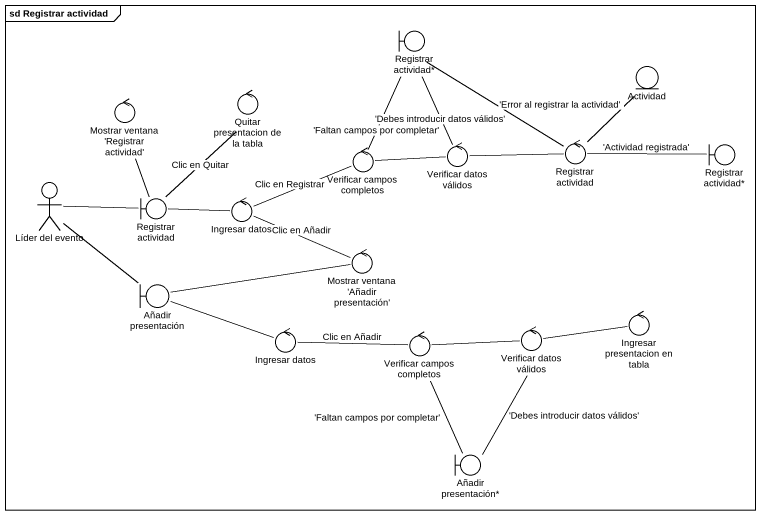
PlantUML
@startuml
mainframe sd Registrar actividad
boundary "Registrar actividad*" as Registrar_actividad
control "Quitar presentacion de la tabla" as Quitar_presentacion_de_la
entity Actividad
control "Mostrar ventana 'Registrar actividad'" as Mostrar_ventana_Registrar
control "Verificar campos completos" as Verificar_campos_completos
control "Verificar datos válidos" as Verificar_datos_válidos
control "Registrar actividad" as Registrar_actividad_2
boundary "Registrar actividad*" as Registrar_actividad_3
actor "Líder del evento" as Líder_del_evento
boundary "Registrar actividad" as Registrar_actividad_4
control "Ingresar datos" as Ingresar_datos
boundary "Añadir presentación" as Añadir_presentación
control "Mostrar ventana 'Añadir presentación'" as Mostrar_ventana_Añadir
control "Ingresar presentacion en tabla" as Ingresar_presentacion_en
control "Ingresar datos" as Ingresar_datos_2
control "Verificar campos completos" as Verificar_campos_completos_2
control "Verificar datos válidos" as Verificar_datos_válidos_2
boundary "Añadir presentación*" as Añadir_presentación_2
Verificar_campos_completos -up- Registrar_actividad : 'Faltan campos por completar'
Verificar_campos_completos -right- Verificar_datos_válidos
Verificar_datos_válidos -up- Registrar_actividad : 'Debes introducir datos válidos'
Verificar_datos_válidos -right- Registrar_actividad_2
Registrar_actividad_2 -up- Registrar_actividad : 'Error al registrar la actividad'
Registrar_actividad_2 -up- Actividad
Registrar_actividad_2 -right- Registrar_actividad_3 : 'Actividad registrada'
Líder_del_evento -right- Registrar_actividad_4
Líder_del_evento -- Añadir_presentación
Registrar_actividad_4 -up- Quitar_presentacion_de_la : Clic en Quitar
Registrar_actividad_4 -up- Mostrar_ventana_Registrar
Registrar_actividad_4 -right- Ingresar_datos
Ingresar_datos -right- Verificar_campos_completos : Clic en Registrar
Ingresar_datos -right- Mostrar_ventana_Añadir : Clic en Añadir
Añadir_presentación -right- Ingresar_datos_2
Mostrar_ventana_Añadir -left- Añadir_presentación
Ingresar_datos_2 -right- Verificar_campos_completos_2 : Clic en Añadir
Verificar_campos_completos_2 -right- Verificar_datos_válidos_2
Verificar_campos_completos_2 -- Añadir_presentación_2 : 'Faltan campos por completar'
Verificar_datos_válidos_2 -right- Ingresar_presentacion_en
Verificar_datos_válidos_2 -- Añadir_presentación_2 : 'Debes introducir datos válidos'
@enduml
